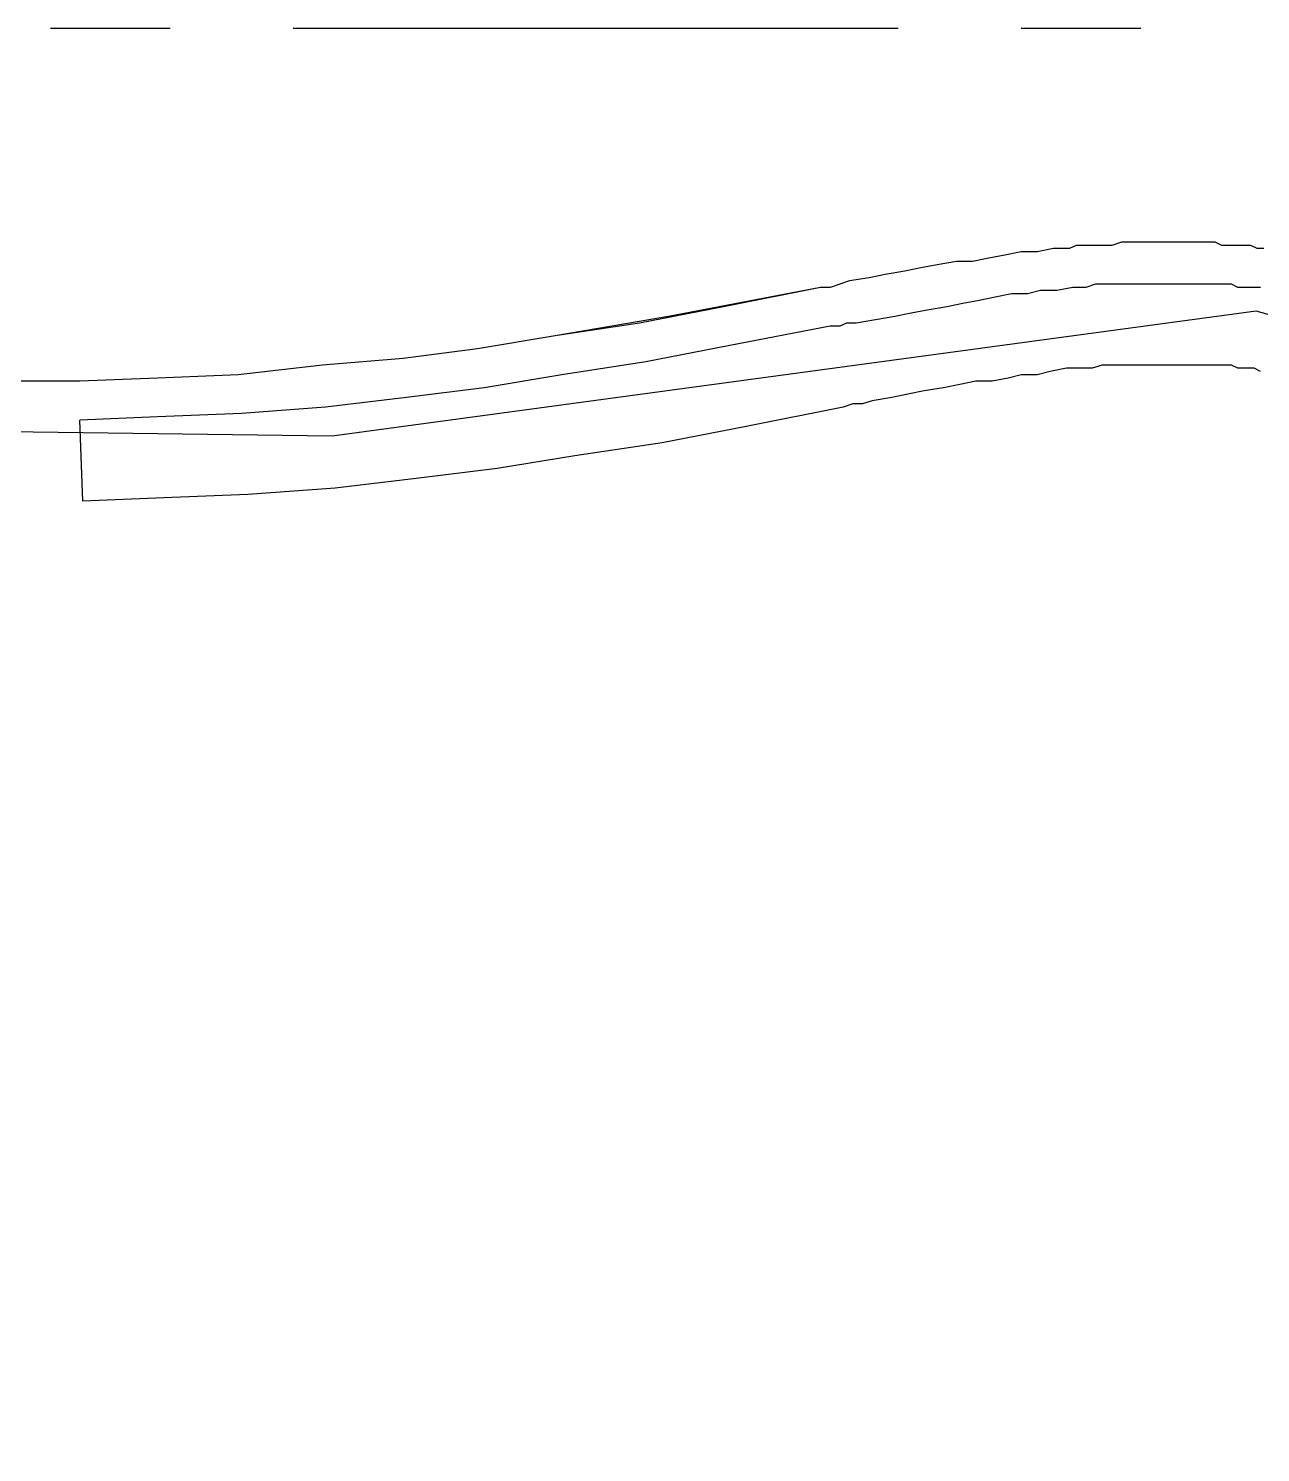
# Model space of a CAD drawing. Header units: feet. Extents: x -84 to 198, y -22 to 181.
# Drawn here: x 109.39 to 114.47, y 154.39 to 160.26 of the extents above; entities that cross this region are included whole.
import ezdxf

# ---------------------------------------------------------------- set-up
doc = ezdxf.new("R2010")
doc.units = ezdxf.units.FT
doc.layers.add('A-AREA-UNIDAD', color=30, linetype='CONTINUOUS')
doc.layers.add('A-LINEA', color=7, linetype='CONTINUOUS')

msp = doc.modelspace()

# ---------------------------------------------------------------- linework, layer by layer
at = {"layer": 'A-AREA-UNIDAD'}
msp.add_lwpolyline([(137.312, 127.8578), (134.912, 133.3689), (131.52, 139.7333), (129.52, 142.9333), (129.248, 143.0222), (129.2, 143.4133), (128.08, 145.0489), (123.84, 150.5778), (119.44, 155.4133), (116.512, 158.0978), (115.28, 158.8622), (114.448, 159.0933), (110.64, 158.5778), (107.968, 158.6133), (104.72, 159.1822)], dxfattribs=at)
at = {"layer": 'A-LINEA'}
for p, q in [((109.9733, 160.2578), (109.48, 160.2578)), ((112.9733, 160.2578), (110.48, 160.2578)), ((113.9733, 160.2578), (113.48, 160.2578))]:
    msp.add_line(p, q, dxfattribs=at)
for points in [[(114.48, 159.3511), (114.4533, 159.3511), (114.4267, 159.3644), (114.4, 159.3644), (114.3733, 159.3644), (114.3333, 159.3644), (114.3067, 159.3644), (114.28, 159.3778), (114.2533, 159.3778), (114.2133, 159.3778), (114.1867, 159.3778), (114.16, 159.3778), (114.1333, 159.3778), (114.1067, 159.3778), (114.0667, 159.3778), (114.04, 159.3778), (114.0133, 159.3778), (113.9867, 159.3778), (113.9467, 159.3778), (113.92, 159.3778), (113.8933, 159.3778), (113.8533, 159.3644), (113.8267, 159.3644), (113.8, 159.3644), (113.7733, 159.3644), (113.7333, 159.3644), (113.7067, 159.3644), (113.68, 159.3511), (113.6133, 159.3511), (113.5467, 159.3378), (113.48, 159.3378), (113.4133, 159.3244), (113.3467, 159.3111), (113.28, 159.2978), (113.2133, 159.2978), (113.1333, 159.2844), (113.0667, 159.2711), (113, 159.2578), (112.92, 159.2444), (112.8533, 159.2311), (112.7733, 159.2178), (112.7333, 159.2044), (112.6933, 159.1911), (112.6533, 159.1911), (112.0267, 159.0711), (111.56, 158.9911), (111.24, 158.9378), (110.9333, 158.8978), (110.6, 158.8711), (110.2533, 158.8311), (109.92, 158.8178), (109.6, 158.8044), (109.1067, 158.8044)], [(114.48, 159.3511), (114.4533, 159.3511), (114.4267, 159.3644), (114.4, 159.3644), (114.3733, 159.3644), (114.3333, 159.3644), (114.3067, 159.3644), (114.28, 159.3778), (114.2533, 159.3778), (114.2133, 159.3778), (114.1867, 159.3778), (114.16, 159.3778), (114.1333, 159.3778), (114.1067, 159.3778), (114.0667, 159.3778), (114.04, 159.3778), (114.0133, 159.3778), (113.9867, 159.3778), (113.9467, 159.3778), (113.92, 159.3778), (113.8933, 159.3778), (113.8533, 159.3644), (113.8267, 159.3644), (113.8, 159.3644), (113.7733, 159.3644), (113.7333, 159.3644), (113.7067, 159.3644), (113.68, 159.3511), (113.6133, 159.3511), (113.5467, 159.3378), (113.48, 159.3378), (113.4133, 159.3244), (113.3467, 159.3111), (113.28, 159.2978), (113.2133, 159.2978), (113.1333, 159.2844), (113.0667, 159.2711), (113, 159.2578), (112.92, 159.2444), (112.8533, 159.2311), (112.7733, 159.2178), (112.7333, 159.2044), (112.6933, 159.1911), (112.6533, 159.1911), (112.2533, 159.1111), (111.9067, 159.0444), (111.56, 158.9911), (111.24, 158.9378), (110.9333, 158.8978), (110.6, 158.8711), (110.2533, 158.8311), (109.92, 158.8178), (109.6, 158.8044), (109.2667, 158.8044)], [(114.48, 159.3511), (114.4533, 159.3511), (114.4267, 159.3644), (114.4, 159.3644), (114.3733, 159.3644), (114.3333, 159.3644), (114.3067, 159.3644), (114.28, 159.3778), (114.2533, 159.3778), (114.2133, 159.3778), (114.1867, 159.3778), (114.16, 159.3778), (114.1333, 159.3778), (114.1067, 159.3778), (114.0667, 159.3778), (114.04, 159.3778), (114.0133, 159.3778), (113.9867, 159.3778), (113.9467, 159.3778), (113.92, 159.3778), (113.8933, 159.3778), (113.8533, 159.3644), (113.8267, 159.3644), (113.8, 159.3644), (113.7733, 159.3644), (113.7333, 159.3644), (113.7067, 159.3644), (113.68, 159.3511), (113.6133, 159.3511), (113.5467, 159.3378), (113.48, 159.3378), (113.4133, 159.3244), (113.3467, 159.3111), (113.28, 159.2978), (113.2133, 159.2978), (113.1333, 159.2844), (113.0667, 159.2711), (113, 159.2578), (112.92, 159.2444), (112.8533, 159.2311), (112.7733, 159.2178), (112.7333, 159.2044), (112.6933, 159.1911), (112.6533, 159.1911), (112.2533, 159.1111), (111.9067, 159.0444), (111.56, 158.9911), (111.24, 158.9378), (110.9333, 158.8978), (110.6, 158.8711), (110.2533, 158.8311), (109.92, 158.8178), (109.6, 158.8044), (109.2667, 158.8044)], [(114.4667, 159.1911), (114.44, 159.1911), (114.4133, 159.1911), (114.3733, 159.1911), (114.3467, 159.2044), (114.32, 159.2044), (114.2933, 159.2044), (114.2667, 159.2044), (114.24, 159.2044), (114.2133, 159.2044), (114.1867, 159.2044), (114.16, 159.2044), (114.1333, 159.2044), (114.1067, 159.2044), (114.0667, 159.2044), (114.04, 159.2044), (114.0133, 159.2044), (113.9867, 159.2044), (113.96, 159.2044), (113.9333, 159.2044), (113.8933, 159.2044), (113.8667, 159.2044), (113.84, 159.2044), (113.8133, 159.2044), (113.7867, 159.2044), (113.7467, 159.1911), (113.72, 159.1911), (113.6933, 159.1911), (113.6267, 159.1778), (113.56, 159.1778), (113.5067, 159.1644), (113.44, 159.1644), (113.3733, 159.1511), (113.3067, 159.1378), (113.24, 159.1244), (113.1733, 159.1111), (113.0933, 159.0978), (113.0267, 159.0844), (112.96, 159.0711), (112.88, 159.0578), (112.8, 159.0444), (112.76, 159.0444), (112.7333, 159.0311), (112.6933, 159.0311), (112.28, 158.9511), (111.9333, 158.8844), (111.5867, 158.8311), (111.2667, 158.7778), (110.9467, 158.7378), (110.6133, 158.6978), (110.2667, 158.6711), (109.92, 158.6578), (109.6, 158.6444)], [(114.4667, 158.8444), (114.44, 158.8578), (114.4267, 158.8578), (114.4, 158.8578), (114.3733, 158.8578), (114.3467, 158.8711), (114.32, 158.8711), (114.2933, 158.8711), (114.28, 158.8711), (114.2533, 158.8711), (114.2267, 158.8711), (114.2, 158.8711), (114.1733, 158.8711), (114.1467, 158.8711), (114.12, 158.8711), (114.0933, 158.8711), (114.08, 158.8711), (114.0533, 158.8711), (114.0267, 158.8711), (114, 158.8711), (113.9733, 158.8711), (113.9467, 158.8711), (113.92, 158.8711), (113.8933, 158.8711), (113.8667, 158.8711), (113.84, 158.8711), (113.8133, 158.8711), (113.7733, 158.8578), (113.7467, 158.8578), (113.72, 158.8578), (113.6667, 158.8578), (113.6, 158.8444), (113.5467, 158.8311), (113.48, 158.8311), (113.4267, 158.8178), (113.36, 158.8044), (113.2933, 158.8044), (113.2267, 158.7911), (113.16, 158.7778), (113.08, 158.7644), (113.0133, 158.7511), (112.9467, 158.7378), (112.8667, 158.7244), (112.8267, 158.7111), (112.7867, 158.7111), (112.7467, 158.6978), (112.3467, 158.6178), (112, 158.5511), (111.64, 158.4978), (111.32, 158.4444), (110.9867, 158.4044), (110.6533, 158.3644), (110.2933, 158.3378), (109.9467, 158.3244), (109.6133, 158.3111), (109.6, 158.6444)]]:
    msp.add_lwpolyline(points, dxfattribs=at)

doc.saveas('drawing.dxf')
